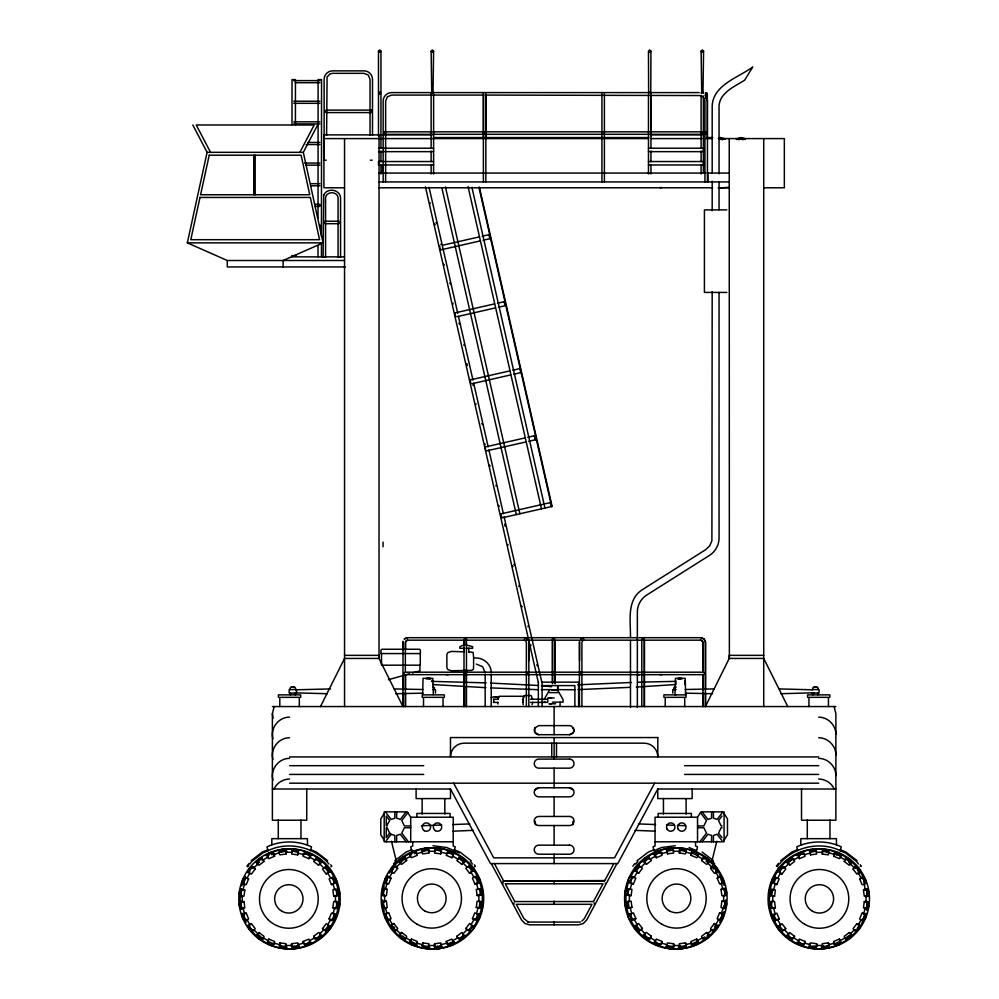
<?xml version="1.0" encoding="UTF-8"?>
<svg xmlns="http://www.w3.org/2000/svg" width="999" height="999" viewBox="0 0 999 999"><rect width="100%" height="100%" fill="white"/><g stroke="black" fill="none" stroke-linecap="round" stroke-linejoin="round"><path stroke-width="1.5" d="M291.983 124.688L292.008 79.595L295.454 79.595L295.417 124.688M318.007 256.855L318.019 245.966M318.032 217.982L318.119 79.595L321.553 79.595L321.453 236.638M321.441 256.855L321.453 242.857M700.886 637.699L704.033 639.048L705.381 642.195L705.381 706.555L729.233 658.441L729.233 655.356L763.723 655.356M383.029 546.815L383.067 542.107M722.265 882.991L721.303 883.203M722.464 882.404L720.204 876.623M572.839 824.65L572.976 821.353M678.471 947.227C679.707 949.937 689.697 948.351 685.476 942.931L679.345 943.743L680.044 948.313M821.378 947.164C822.264 949.762 832.891 948.363 828.308 942.906L822.239 943.705L822.926 948.226M430.02 678.696L427.809 678.046M557.679 686.675L557.517 690.184L551.61 689.922M673.413 851.185L673.176 850.124L667.145 850.698M679.595 945.616L679.832 946.677L684.402 945.941M822.477 945.554L822.714 946.615M241.171 894.392L241.184 895.878L242.158 895.828M337.874 902.209L337.113 908.041M480.032 901.722L479.108 907.866L476.298 907.379L477.11 901.235L481.593 901.647L481.418 904.907M523.014 699.65L523.014 702.01M626.66 893.581L626.685 895.079L631.156 895.541L631.967 889.41L627.534 888.648L626.86 891.832M626.91 895.054L627.847 888.91M724.7 902.996L724.687 901.498L721.84 901.248L721.041 907.392C727.247 912.399 729.145 898.076 721.84 901.248M725.087 902.047L724.312 907.941M547.789 699.512L547.789 702.147M678.496 848.626L686.263 849.425L685.489 853.87L679.357 853.059L679.607 850.211L681.106 850.199M671.69 948.238L666.745 947.364L667.507 942.931L673.651 943.743C676.723 950.024 665.908 949.325 665.734 946.428M679.357 853.059L680.107 848.488M816.608 943.705C819.492 950.786 805.768 949.15 810.539 942.906L816.608 943.705L816.358 946.515L813.149 946.34M821.403 849.662L829.07 850.461L828.321 854.844L822.252 854.045L822.989 849.537M724.512 904.719L721.228 913.561L719.555 912.886L717.195 918.605C721.89 925.049 727.434 911.712 719.555 912.886M770.341 892.382L770.167 895.591L774.6 896.053L775.386 889.984L771.003 889.235L770.604 890.658M673.651 943.743L673.426 945.516L679.582 945.516M822.252 854.045L822.464 852.284L816.383 852.284L816.146 851.148L810.177 851.71M242.245 895.841L242.245 901.922L244.006 901.697L244.805 907.766C238.661 912.724 236.788 898.563 244.006 901.697M243.044 889.759C238.087 887.012 237.75 899.5 244.006 896.066L244.805 889.997L243.044 889.759L244.618 883.878L243.594 883.64L243.956 882.204M306.743 789.01L306.743 820.229L272.39 820.229L272.39 713.723L274.101 706.555M279.595 944.742L279.47 945.691L280.894 946.09M280.694 946.34L280.819 947.514L283.716 948.014M332.867 907.754L333.666 901.685C340.884 898.488 339.036 912.661 332.867 907.754L334.628 908.004L333.054 913.873C335.352 914.023 332.53 920.691 330.744 919.679M387.225 889.422C380.994 884.465 379.121 898.788 386.413 895.554L387.225 889.422L385.452 889.172L387.038 883.228M422.415 944.792L422.29 945.741L423.726 946.153M476.298 907.379L478.146 907.741L476.486 913.561C478.796 913.71 475.949 920.466 474.15 919.43M722.065 139.623L721.665 138.411M722.739 139.623L721.89 138.362M629.382 895.329L629.382 901.473M742.756 139.623L742.769 138.586L741.633 138.724M671.99 947.252L671.578 948.351M673.526 945.628L673.114 946.665L667.082 946.19M723.626 901.473L723.626 895.329L724.687 895.366L724.712 893.868M773.638 889.759L775.212 883.878L776.847 884.552L779.195 878.895L775.149 877.022L773.701 879.894M822.364 852.184L822.489 851.235L823.975 851.21M814.972 947.177C815.047 949.35 807.804 948.376 808.778 946.365M864.26 901.697L863.461 907.766C869.692 912.537 871.328 898.813 864.26 901.697C868.793 899.674 867.532 908.528 865.309 908.016M865.221 908.004L863.648 913.873L862 913.211L859.664 918.855C863.361 924.962 869.305 913.973 863.648 913.873M866.021 901.922L866.021 895.841M285.339 948.226L286.026 943.705L279.957 942.906L279.72 944.667L273.838 943.093L273.601 944.13L272.165 943.755M296.578 849.824L292.058 849.612L291.646 854.045L297.714 854.844L298.414 850.449L296.99 850.049M428.221 948.313L428.921 943.743L422.777 942.931L422.54 944.704L416.595 943.118M439.585 848.788L435.015 848.576L434.602 853.059L440.734 853.858L441.446 849.412L440.01 849.013M497.514 699.263L499.263 696.291L523.314 696.291M532.704 702.247L532.117 704.707M705.756 94.306L705.494 92.957M705.581 92.695L706.93 92.957L706.93 94.705M279.957 942.906L279.258 947.302L285.452 948.213M297.714 854.844L298.202 852.06L293.319 851.21M422.777 942.931L422.077 947.377L428.334 948.288M440.734 853.858L441.233 851.061L439.797 850.649M241.558 889.597L240.871 895.703M241.621 890.933L242.02 889.51L244.805 889.997M383.941 889.01L383.166 894.904L384.303 895.154M480.581 907.666L481.268 901.485M481.143 906.642L480.744 908.091L478.071 907.629M771.166 889.747L770.479 895.853M866.695 908.316L867.457 902.484L866.37 902.072M303.871 854.582C304.071 852.472 310.664 855.181 309.64 856.967M416.358 944.155L416.558 943.206M446.965 853.596C447.639 851.385 456.019 854.757 451.96 857.704L446.241 855.331L447.802 851.111L450.924 852.135M344.543 260.502L227.273 260.502L187.337 242.857L207.105 152.335L192.807 124.987M249.076 872.452L249.8 871.153M328.596 925.336L327.734 924.862M391.558 870.716L394.43 866.608M859.14 925.386L858.391 924.774M711.563 862.674L716.795 841.245M378.496 136.014L378.484 51.186L379.72 49.95L380.956 51.186L380.956 147.914M380.956 51.186L380.344 52.26M379.096 94.181L379.096 92.033M380.344 92.033L380.344 94.181M431.768 93.107L431.131 51.186L432.367 49.95L433.603 51.186L433.004 93.107M433.603 51.186L432.992 52.26M431.131 93.107L432.367 91.871L433.603 93.107M485.976 133.067L484.727 134.303M648.626 93.344L648.463 51.186L649.7 49.95L650.936 51.186L650.761 93.344M650.936 51.186L649.7 52.423M648.463 93.107L649.7 91.871L650.936 93.107M701.735 93.107L701.111 51.186L702.347 49.95L703.583 51.186L702.971 93.107M703.583 51.186L702.959 52.26M701.111 93.107L701.723 92.033M534.84 727.896L534.84 732.429L538.773 734.69L569.492 734.69L573.414 732.429L574.025 730.157L571.753 726.236L569.492 725.624L538.773 725.624L534.84 727.896A4.533 4.533 0 0 0 538.773 734.69M240.884 902.209L241.571 908.316L242.707 908.266M481.268 895.341L480.569 889.16M628.296 901.473L629.295 901.485M770.466 901.922L771.153 908.041M429.857 203.958L430.207 202.809M440.996 244.767L441.358 243.619M452.747 304.458L453.096 303.309M463.898 345.267L464.248 344.118M466.833 363.599L467.307 365.634M473.051 385.464L473.414 384.315M475.636 404.945L475.999 403.796M484.802 445.142L485.152 443.993M495.954 485.964L496.303 484.815M505.107 526.161L504.645 524.125M507.692 545.641L508.054 544.492M518.843 586.45L519.193 585.302M527.996 626.648L528.359 625.499M530.594 646.141L530.944 644.992M685.739 851.997L685.789 850.911L682.829 850.386M667.27 944.804L667.22 945.891M478.858 914.147L476.361 919.854M478.683 915.883L479.045 914.435L474.825 912.874L472.452 918.593L476.56 920.429L478.022 917.557M629.607 880.843L629.245 882.304L633.441 883.903L635.814 878.183L631.73 876.298L630.956 877.584M629.432 882.679L631.93 876.985M721.877 915.321L722.24 913.86L721.353 913.498M773.064 881.518L772.689 882.954L776.847 884.552M864.859 915.134L862.612 920.566M655.694 943.943L654.407 943.181L656.293 939.085L662.012 941.458L660.401 945.666L657.305 944.654M690.996 855.344C689.809 847.464 703.159 853.009 696.715 857.704L690.996 855.344L691.67 853.683L685.726 852.085M662.012 941.458C662.799 946.415 654.482 942.869 655.569 940.833L650.274 937.674L651.36 936.238L646.453 932.467C639.01 935.339 650.461 944.155 651.36 936.238M798.85 943.905L797.577 943.156L799.437 939.11L805.094 941.445L803.508 945.603L800.449 944.604M833.753 856.305C832.592 848.513 845.778 853.995 839.41 858.641L833.753 856.305L834.427 854.657L825.711 851.41M805.094 941.445C805.881 946.353 797.652 942.844 798.725 940.833L793.493 937.711L794.567 936.288L789.709 932.567L786.862 935.988L787.899 937.05M387.025 879.869L385.989 882.691L386.963 883.203M721.241 916.932L719.967 919.654L718.93 919.33M773.263 882.192L775.137 877.909M274.101 789.01C276.623 782.954 283.092 779.133 289.56 779.008M246.965 878.208C242.882 874.287 239.323 886.25 246.254 884.565L248.601 878.908L246.965 878.208L250.012 872.951M311.538 855.556L311.725 854.407L306.006 852.172M329.071 918.843L331.418 913.198C339.21 911.975 333.753 925.174 329.071 918.843L330.706 919.542L327.66 924.812M389.41 877.497C385.289 873.526 381.693 885.638 388.698 883.915L391.071 878.196L389.41 877.497L392.495 872.177M410.726 940.783L410.564 941.895L413.224 943.131M411.438 942.294L411.251 943.468L417.045 945.728M631.78 883.228L630.194 889.172C627.809 888.473 626.573 897.614 631.156 895.541M634.153 877.497L637.237 872.177L638.661 873.251L642.432 868.343L638.973 865.459L636.8 867.881M696.253 850.661L696.628 849.749M718.843 919.292L715.771 924.624L714.347 923.538L710.576 928.458C712.599 935.376 721.278 926.21 715.771 924.624M834.352 854.532L835.014 853.646M268.169 940.746L268.868 939.11L274.513 941.458C276.211 948.388 264.236 944.829 268.169 940.746L262.912 937.711M308.803 858.641C315.135 853.958 301.935 848.501 303.159 856.293L308.803 858.641L309.503 857.005L314.76 860.052M411.563 939.097C405.157 943.83 418.519 949.337 417.282 941.458L411.563 939.097L410.864 940.746L405.532 937.674M451.96 857.704L453.796 853.596L452.51 852.834M244.593 880.581L246.041 877.709L248.601 878.908M720.729 919.255L722.452 914.847L721.49 914.147M268.868 939.11L267.67 941.67L268.943 942.432M320.492 706.555L344.543 658.441L379.033 658.441L402.947 706.555L403.022 641.271M245.629 877.334L243.381 882.766L244.393 883.291M333.154 919.879L335.389 914.16M388.062 876.623L385.789 882.404M387.712 878.283L388.486 876.997L391.071 878.196M262.849 937.774L262.412 938.635L261.114 937.924M314.822 859.977C315.572 857.991 321.228 862.312 319.767 863.773M405.482 937.736L404.745 938.548M458.042 859.053L458.516 858.191M299.875 152.335L314.161 124.987L196.241 124.987L210.539 152.335M283.129 266.958L283.129 260.502L323.077 242.857L303.309 152.335L317.607 124.987M317.083 858.778C317.819 856.667 323.626 861.101 322.04 862.574M460.327 857.841C461.076 855.706 466.945 860.189 465.334 861.687M523.488 697.614L523.876 696.89M654.607 783.179L614.535 857.854L493.731 857.854L453.658 783.179M593.468 901.56L603.009 883.79L505.257 883.79L514.797 901.56M613.848 863.586L604.482 881.043L503.671 881.043L494.418 863.586M616.97 863.586L586.7 919.979L583.316 923.513L578.621 924.824L529.645 924.824L524.937 923.513L521.553 919.979L491.296 863.586M835.876 789.01L657.792 789.01L617.782 863.586L490.484 863.586L450.474 789.01L272.39 789.01M785.614 861.775L790.409 857.929L791.183 858.778M544.005 699.612L549.35 690.396M772.627 889.447L771.703 895.529L772.726 895.928M696.715 854.545L697.077 853.446L691.583 851.173M653.646 942.344L653.284 943.443L659.078 945.703M839.422 855.519L839.759 854.432L834.34 852.184M796.827 942.332L796.478 943.418L802.197 945.653M384.19 813.511L380.781 818.868L380.781 834.789L384.19 840.147M697.539 841.795L697.539 817.219L700.948 811.862L724.075 811.862L724.075 841.795L655.044 841.795M724.075 840.147L727.472 834.789L727.472 818.868L724.075 813.511M249.151 871.215L252.735 866.558M328.534 925.586L324.687 930.394L322.54 928.583L326.261 923.725L329.895 926.298L328.134 928.995M329.845 925.636L326.261 930.294M472.552 927.434L473.289 926.123L469.605 923.526L465.846 928.446C467.632 933.128 473.064 925.898 471.103 924.674L474.1 919.292L472.452 918.593M635.751 869.305L635.014 870.616L638.661 873.251M635.077 871.378L638.923 866.533M714.622 926.535L715.284 925.511M859.078 925.648L857.417 928.021M859.065 926.685L856.293 930.456M701.648 860.564C702.697 852.909 713.885 861.275 706.555 864.322L701.648 860.564L703.284 858.228L704.595 858.953M793.493 937.711L791.957 939.897L790.659 939.172M844.292 861.463C845.179 853.646 856.493 862.349 849.138 865.184L844.292 861.463L845.354 860.052L840.084 857.005L840.646 856.106L839.372 855.356M794.567 936.288C794.055 941.22 787.025 935.713 788.573 934.04M393.344 868.918L391.608 871.378L392.42 872.115M472.564 926.473L469.605 930.181M714.897 927.909L716.683 925.174L714.347 923.538M779.12 871.153L782.042 867.494M720.891 139.336L720.591 138.599L720.279 139.336M743.106 139.423L744.417 139.423M249.051 863.411L246.94 866.17L247.715 866.77L248.776 865.384M249.825 864.01L251.86 861.35L262.899 852.896L268.281 850.661L267.907 849.749L262.4 852.035L251.161 860.651M255.145 869.167L251.411 874.025C243.569 873.188 252.26 861.85 255.145 869.167L253.746 868.081L258.042 863.785M322.54 928.583L323.926 929.669L319.63 933.978M393.556 864.01L395.592 861.35M397.677 868.356L393.918 873.263C385.989 872.414 394.767 860.951 397.677 868.356L396.266 867.257L400.611 862.899M460.801 857.604L459.49 856.867L456.893 860.551L461.8 864.322L463.636 862.137L458.778 858.253M465.846 928.446L467.257 929.545L462.912 933.89C464.71 935.613 457.405 941.245 456.905 936.238L461.813 932.467L464.697 935.926L463.648 937M632.854 866.22L634.964 863.461M635.739 864.06L637.774 861.4M641.008 867.257L645.354 862.899L646.465 864.322L651.373 860.551L648.776 856.867L646.041 858.653M650.312 937.811C649.263 939.609 643.568 935.214 645.304 933.965L641.008 929.545L642.419 928.446L638.648 923.526L634.977 926.123L636.775 928.883M712 929.545L707.642 933.89L706.543 932.479L701.635 936.25C702.484 944.18 713.96 935.389 706.543 932.479M778.546 863.411L776.423 866.17L777.21 866.77L778.258 865.384M779.32 864.01C793.656 846.902 820.054 840.833 840.246 850.661L841.27 846.84C827.472 840.359 810.551 840.359 796.752 846.84L797.776 850.661L797.402 849.749L791.895 852.035L780.656 860.651M780.594 872.951C775.149 871.378 783.74 862.312 785.738 869.155L782.017 874.013L780.594 872.951L777.559 878.208C775.823 876.697 773.101 883.403 775.087 883.953M784.327 868.081L788.636 863.785L789.722 865.184L794.58 861.45C794.417 854.32 783.778 860.863 788.636 863.785M845.329 859.914L846.19 859.227L848.576 860.888M856.842 923.738L853.121 928.595C855.956 935.951 864.659 924.624 856.842 923.738L858.253 924.812L861.3 919.542C863.398 920.816 866.907 912.399 862 913.211M854.52 929.669L850.224 933.978L849.138 932.579L844.28 936.3C845.117 944.142 856.455 935.451 849.138 932.579M406.168 811.862L400.324 819.417L396.653 818.206L396.653 811.862M407.829 812.674L401.773 820.529L404.37 825.923L410.714 825.923M699.799 841.795L706.493 833.141L703.895 827.734L697.539 827.734M702.097 841.795L707.929 834.24L711.6 835.451L711.6 841.795M722.002 816.021L718.531 820.529L721.128 825.923L722.002 825.923M258.042 933.978L259.128 932.579L263.986 936.3C263.836 943.431 253.184 936.9 258.042 933.978L253.746 929.669M318.981 859.59L316.258 857.816L313.686 861.45L318.544 865.184L319.63 863.785L323.926 868.081M400.611 933.89L401.723 932.479L406.63 936.25C406.468 943.456 395.704 936.85 400.611 933.89L396.266 929.545M713.786 930.331L716.595 926.523L715.846 925.598M259.128 932.579L257.317 934.739L258.354 935.801M318.544 865.184L321.353 861.725L320.317 860.663M401.723 932.479L399.887 934.664L400.936 935.738M461.8 864.322L464.635 860.826L463.598 859.752M251.923 868.393L252.984 867.357M327.048 930.356L325.986 931.393L323.926 929.669M394.418 867.569L395.492 866.52L396.266 867.107M470.404 930.231L469.33 931.28L467.257 929.545M713.798 929.282L712.724 930.331L712.075 929.594M855.506 930.306L856.305 929.42M253.671 929.732C251.998 931.28 246.491 924.25 251.423 923.738L255.145 928.595C252.135 935.838 243.856 924.774 251.423 923.738M324.001 868.031L324.912 867.444L328.559 872.402M395.542 930.331L396.191 929.594M467.332 867.194C469.018 865.621 474.587 872.739 469.605 873.251L465.834 868.343L469.293 865.459L471.491 867.919M469.905 866.283C471.178 864.41 475.699 870.254 473.751 871.29M268.294 854.644L272.789 852.559M410.989 853.67L415.534 851.548M706.68 134.141L706.68 132.005M534.84 790.047L538.773 787.774L569.492 787.774L573.414 790.047M334.44 920.716L336.913 915.072L335.889 914.56M643.019 935.276L642.394 936.238L647.402 939.934M786.313 935.339L785.701 936.3L790.646 939.947M707.704 862.836L708.428 862.174L707.392 861.101M850.274 863.71L850.998 863.061L849.962 862M257.717 861.55L262.387 857.979M258.304 862L257.267 863.061L257.992 863.71M258.716 862.849L259.603 862.05M400.874 861.101L399.837 862.174L400.562 862.836M401.298 861.962L402.197 861.15M644.667 859.752L643.618 860.826L646.465 864.322M643.443 861.912L648.164 858.303M786.737 862.811L791.408 859.227M707.329 935.738L708.378 934.664L707.791 933.903M850.486 936.338L845.541 939.984M710.589 868.356C713.586 861.238 722.227 872.214 714.347 873.263L710.589 868.356L712.762 866.52L714.947 868.943M642.419 928.446L638.923 931.28L637.849 930.231M779.095 927.584L778.371 926.298L782.005 923.725L785.726 928.583L782.279 931.393L780.119 928.995M853.121 869.167C856.006 861.85 864.684 873.188 856.855 874.025L853.121 869.167L854.52 868.081L850.224 863.785M785.726 928.583C783.953 933.216 778.596 926.073 780.531 924.862M426.148 678.833L430.931 678.821M320.679 935.801L316.908 938.573M463.961 935.738L460.152 938.548M581.893 921.128L584.378 918.518L591.995 904.307L516.271 904.307L523.888 918.518L527.984 921.827M704.632 936.887L703.209 937.936M848.601 935.838L845.841 937.961M848.551 936.887L850.798 934.989L850.361 933.978M491.171 697.801L493.369 696.865L499.213 696.865M723.001 139.286L724.075 139.286M737.299 139.373L738.361 139.373M741.033 139.385L740.808 138.574L740.596 139.385M262.912 860.052C261.338 854.607 252.272 863.186 259.116 865.184L263.973 861.463L262.912 860.052L268.169 857.005L267.607 856.106L268.881 855.356M331.056 866.77L331.843 866.17L330.781 864.784M330.357 872.065L331.094 871.165L327.26 866.358M394.892 860.651L406.118 852.035L411.638 849.749L412.013 850.661M406.618 860.564L401.71 864.322C394.268 861.45 405.719 852.646 406.618 860.564L405.532 859.128L410.864 856.056L410.289 855.144L411.576 854.382M313.698 936.288L318.556 932.567C325.911 935.401 314.585 944.117 313.698 936.288L314.76 937.711L309.503 940.746C310.776 942.844 302.36 946.353 303.172 941.445L308.816 939.11L310.689 943.156L309.415 943.905M392.345 924.587L391.658 925.474L395.279 930.181M474.637 866.807L475.412 866.22L474.363 864.834M456.905 936.238L457.979 937.674L452.659 940.746L453.022 941.87L447.227 944.13M637.075 860.701L648.314 852.085L653.821 849.799L654.195 850.711M650.274 859.128L655.606 856.056L656.306 857.704L662.025 855.331C663.249 847.452 649.899 852.971 656.306 857.704M638.423 930.706C636.925 932.304 632.442 926.435 634.577 925.686M641.008 929.682L640.209 930.256M793.493 860.052L798.763 857.005L799.45 858.641L805.107 856.293L803.571 852.122L802.135 852.484M702.722 937.674L697.402 940.746L696.703 939.097L690.983 941.458C689.273 948.476 701.373 944.867 697.402 940.746M854.532 867.944L855.281 867.357L856.343 868.393M781.767 930.818C780.294 932.404 775.861 926.597 777.971 925.861M845.354 937.711L840.084 940.746L839.397 939.11L833.74 941.458C832.042 948.388 844.018 944.829 840.084 940.746M328.122 868.73L325.949 866.308L322.527 869.155L326.248 874.013L327.66 872.951L330.706 878.208C332.804 876.935 336.313 885.351 331.406 884.552L329.071 878.895L333.117 877.022L333.866 878.296M393.918 923.538C386.014 924.437 394.817 935.888 397.689 928.458L393.918 923.538L392.495 924.624L389.41 919.292M469.605 873.251L473.239 870.616L472.515 869.305M403.996 857.691L400.287 860.651L400.911 861.625M402.26 860.002L404.695 858.291L405.569 858.99M403.571 860.052L404.995 859.003M462.25 938.123L459.54 939.884L457.979 937.674M704.22 939.235L707.916 936.288L707.429 935.201M404.233 639.048L407.567 637.699M404.433 639.048L405.981 638.011M406.943 640.334L405.544 642.432L405.544 649.874M580.781 639.048L583.928 637.699M326.248 874.013L329.857 871.403L329.133 870.117M261.064 859.877L262.362 859.152L263.973 861.463M792.719 859.177L787.911 863.024L789.722 865.184M389.335 919.33C387.287 920.416 383.753 912.099 388.698 912.886L391.071 918.605C386.226 924.899 381.031 911.925 388.698 912.886M474.188 877.472C475.849 876.111 478.621 882.754 476.61 883.303M333.541 877.621C335.239 876.16 338.049 882.904 335.939 883.391M476.985 876.91C478.696 875.424 481.543 882.242 479.395 882.741M280.494 850.499L286.863 849.662M423.326 849.475L429.77 848.626M665.496 849.462L673.251 848.576L673.663 853.059L667.519 853.858L666.82 849.412L671.753 848.551M808.541 850.499L816.208 849.612L816.62 854.045L810.551 854.844L810.064 852.06L814.947 851.21M855.244 930.444L854.595 929.732M858.266 871.99L859.115 871.215L855.531 866.558M715.846 872.115L716.72 871.677L715.983 870.366M636.301 925.161L637.162 924.674L634.153 919.292L635.814 918.593L633.441 912.874L629.22 914.435L629.582 915.883M858.328 872.889L859.128 872.164L857.429 869.754M454.345 941.92L448.551 944.18M452.572 943.943L453.858 943.181L451.973 939.085L446.253 941.458L447.864 945.666L450.961 944.654M798.913 853.82L797.639 854.582L799.45 858.641M696.378 941.945L692.032 943.843M697.015 943.468L691.221 945.728M839.073 941.932L834.789 943.805M634.153 919.292L631.705 920.429L630.931 919.142M717.195 878.196C721.927 871.802 727.447 885.151 719.567 883.915L717.195 878.196L718.843 877.497L715.771 872.177M635.814 918.593C632.866 922.651 629.495 914.272 631.693 913.598L630.194 907.629L631.967 907.379L631.156 901.235L626.673 901.647L626.66 903.146M773.663 917.794L772.664 914.734L776.847 913.198L779.183 918.843L775.124 920.666L773.688 917.819M859.664 878.908C864.347 872.577 869.792 885.776 862.012 884.565L859.664 878.908L861.3 878.208L858.253 872.951M779.183 918.843C776.273 922.864 772.939 914.572 775.124 913.91L773.638 908.004L775.386 907.754L774.587 901.685C768.331 898.251 768.681 910.738 773.638 908.004M310.09 942.444L305.731 944.155M655.069 854.395L659.477 852.671M798.226 855.369L802.584 853.67M695.004 943.156L697.901 941.682L696.703 939.097M837.724 943.131L840.584 941.67L839.397 939.11M274.513 856.305L268.856 858.641C262.487 853.995 275.674 848.513 274.513 856.305L273.838 854.657L282.592 851.41M244.493 913.81C242.507 914.347 245.242 920.916 246.878 919.579L250.012 924.812M416.595 853.683C416.483 847.951 405.382 853.97 411.551 857.704L417.27 855.344L416.595 853.683L422.54 852.085M303.172 941.445L303.833 943.093L297.964 944.667L298.264 945.678L296.84 946.078M661.338 853.683L667.282 852.085L667.519 853.858M718.893 877.359L719.779 876.997L720.554 878.283M631.331 920.091C629.457 921.253 626.648 914.422 628.908 914.26M804.432 854.657L810.301 853.084L810.551 854.844M691.67 943.118L685.726 944.704M861.338 878.084L862.224 877.709L862.974 878.983M774.762 920.316C772.914 921.478 770.142 914.722 772.364 914.56M246.266 913.211C238.474 912.037 243.956 925.236 248.601 918.855L246.266 913.211L244.618 913.873L243.044 908.004M331.406 884.552L335.564 882.954L334.565 879.894M474.825 883.903C482.692 885.089 477.147 871.74 472.452 878.183L474.825 883.903L476.486 883.228L478.071 889.172C480.157 888.148 481.068 895.416 478.983 895.416M271.815 854.682L273.414 854.07M414.548 853.708L416.158 853.071M307.817 944.604L304.757 945.603L303.833 943.093M835.414 945.316L839.697 943.443L839.522 942.282M462.912 645.304L459.877 646.69L459.877 648.289L464.597 648.289M272.103 854.02L273.539 853.658L273.901 854.532M414.835 853.034L416.296 852.659L416.658 853.558M242.957 908.016L242.033 908.303L241.633 906.88M337.575 889.585C339.598 888.611 340.572 895.853 338.399 895.778M481.056 888.998C483.091 888.011 484.078 895.341 481.88 895.266M379.096 92.832L379.096 93.481M380.344 93.481L380.344 92.832M427.222 946.615L428.721 946.59L428.671 945.616M815.047 946.565L810.114 946.128M388.474 679.682L409.503 673.801M412.487 672.964L419.917 670.891L419.917 665.184M317.62 939.947L322.565 936.3L321.953 935.339M792.969 859.115L793.443 859.977M460.864 939.934L465.871 936.238L465.247 935.276M703.521 938.548L702.784 937.736M443.094 245.13L479.17 236.913M482.092 236.251L489.348 234.59L490.272 238.611L483.004 240.272M480.082 240.934L440.447 249.962L439.535 245.941M494.43 303.921L454.807 312.949L455.719 316.958M497.527 303.209L504.62 301.598L505.531 305.619L498.439 307.23M457.092 316.646L495.342 307.929M509.69 370.916L470.067 379.945L470.979 383.966M512.799 370.217L519.88 368.594L520.791 372.615L513.711 374.225M472.352 383.653L510.614 374.937M486.363 446.715L524.625 437.999M527.722 437.287L534.802 435.676L535.726 439.697L528.633 441.308M487.287 450.736L525.536 442.02M550.736 502.522L500.924 513.873L501.848 517.894L552.122 506.418L479.383 187.175M280.969 851.96L286.788 851.198M423.801 850.948L428.484 850.249M439.86 946.14L441.296 945.728L440.996 944.804M684.527 946.153L685.976 945.741L685.476 942.931M684.615 947.589L679.932 948.288M827.234 945.891L822.602 946.59M827.372 946.09L828.795 945.691L828.671 944.742M407.817 640.172L406.019 640.834L405.357 642.432L405.357 672.19L703.109 672.19L703.109 642.432L701.51 640.334M584.178 640.172L582.567 640.834L581.905 642.432L581.905 706.555M721.041 889.422C727.185 884.702 729.195 898.613 721.852 895.554L721.041 889.422L723.85 888.923L724.25 890.371M631.967 907.379L627.522 908.091L626.86 904.932M863.461 889.997C869.617 885.102 871.465 899.262 864.26 896.066L863.461 889.997L865.221 889.759L863.673 880.581M775.386 907.754C771.54 910.876 770.466 902.01 772.739 901.935L772.839 895.841L774.6 896.053M298.152 946.128L291.908 946.515L291.658 943.705L297.727 942.906C302.497 949.15 288.773 950.786 291.658 943.705M441.183 946.19L435.152 946.665L434.74 945.628M289.56 717.157C278.684 716.957 269.955 728.321 272.977 738.785M289.56 737.774C278.684 737.574 269.955 748.938 272.977 759.402M289.56 758.391C278.684 758.191 269.955 769.555 272.977 780.019M286.014 854.045L279.945 854.844C275 848.7 289.161 846.827 286.014 854.045L285.801 852.284L291.883 852.284L292.12 851.148L298.089 851.71M428.683 851.273C430.07 845.716 417.782 848.651 422.764 853.87L428.908 853.059L428.683 851.273L434.84 851.273M242.145 901.822L241.196 901.947L241.171 903.421M675.287 845.741L661.5 847.552L654.045 850.661L653.021 846.84L655.044 846.003L655.044 817.219L697.539 817.219M673.426 851.273L679.582 851.273M384.278 901.635L383.179 902.047L383.953 907.941M291.883 945.466L285.801 945.466M627.222 908.004C625.112 908.64 624.175 901.31 626.398 901.735M630.119 907.741L629.008 907.616L628.221 901.722M442.532 946.428C442.357 949.325 431.543 950.024 434.615 943.743L440.746 942.931L441.521 947.364L436.575 948.238M440.984 944.704L446.928 943.118L446.253 941.458M865.296 889.634C867.282 889.098 868.193 896.165 866.108 895.828M770.691 908.366C768.618 909.003 767.682 901.76 769.879 902.184M822.464 945.466L816.383 945.466M333.666 896.053C340.746 898.938 339.111 885.214 332.867 889.984L333.666 896.053C338.199 898.076 336.938 889.235 334.715 889.747L333.054 883.878M384.64 901.473L386.413 901.248L387.225 907.392C382.018 912.374 379.083 900.087 384.64 901.473L384.64 895.329C382.355 895.778 383.366 888.523 385.377 889.048M481.143 890.084L480.731 888.648L476.298 889.41L477.097 895.541L478.883 895.329L478.883 901.473L479.957 901.473M425.437 850.386L422.477 850.911L422.527 851.997M671.965 850.186L667.282 850.898L667.157 852.01M293.381 946.54L295.117 946.34M436.363 946.602L438.111 946.403M822.814 948.213L827.447 947.514L827.572 946.34M675.436 684.552L636.301 687.075M432.367 92.782L431.306 93.344M386.413 901.248C381.843 899.212 383.104 908.153 385.364 907.641L387.038 913.561M477.097 895.541L481.58 895.079L481.406 891.832M678.508 946.727L681.031 946.615M821.403 946.652L823.913 946.54M295.779 689.809L330.507 688.923M423.014 693.144L395.716 693.731M685.239 689.51L714.098 688.923M813.96 692.782L780.856 693.731M677.434 678.746L682.142 678.845M577.797 684.814L631.493 682.467M637.624 682.205L675.299 681.368M557.355 689.859L557.979 689.834M578.009 689.622L630.169 687.337M338.386 902.184C340.584 901.76 339.648 909.003 337.562 908.366M481.868 901.735C484.09 901.31 483.141 908.64 481.043 908.004M421.503 825.786L441.77 824.999M452.672 824.575L469.817 823.9M452.934 831.168L473.201 830.369M449.125 851.16L455.119 853.646M802.821 944.142L798.164 942.444M431.468 681.355L486.188 682.879M538.324 689.697L490.634 687.899M541.246 689.672L551.473 689.61M293.793 80.619L319.905 80.619M295.329 82.705L319.905 82.705M699.238 92.595L391.396 92.595C386.963 92.682 383.241 96.416 383.154 100.849L383.154 181.93M483.379 95.067L391.645 95.067L387.35 96.803L385.626 101.086L385.626 181.93M484.927 95.067L701.435 95.554M293.793 101.224L319.905 101.224M293.793 103.309L319.905 103.309M326.898 110.102L371.266 110.102M326.898 112.575L371.266 112.575M293.793 121.841L319.905 121.841M293.793 123.926L319.905 123.926M706.256 131.831L384.39 131.831L384.39 133.691M384.39 134.303L706.256 134.303M380.02 134.877L432.092 134.877M651.523 134.877L702.06 134.877M433.753 137.575L648.875 137.575M706.555 137.575L712.799 137.575M323.926 138.586L379.058 138.586M380.02 138.586L648.413 138.586M651.41 138.586L702.06 138.586M706.068 138.586L712.299 138.586M718.331 138.586L784.34 138.586L784.34 187.787L763.723 187.787M307.617 142.457L319.905 142.457M306.081 144.543L319.905 144.543M378.484 148.214L433.616 148.214M648.463 148.214L703.596 148.214L703.596 151.648L648.463 151.648M378.484 151.648L433.616 151.648M207.105 152.335L303.309 152.335M324.488 160.19L326.236 160.19M370.392 160.19L372.14 160.19M433.616 161.538L378.484 161.538L378.484 164.972L433.616 164.972M648.463 161.538L703.596 161.538L703.596 164.972L648.463 164.972M304.545 163.074L319.905 163.074M306.081 165.16L319.905 165.16M379.033 173.064L705.481 173.064M707.03 173.064L729.233 173.064M379.033 181.93L729.233 181.93M310.689 183.691L319.905 183.691M310.689 185.764L319.905 185.764M344.543 187.787L323.926 187.787L323.926 134.877L379.058 134.877L379.033 658.441M378.821 187.787L712.699 187.787M718.331 187.787L729.445 187.787M718.406 187.949L728.696 187.375M315.297 204.296L319.905 204.296L319.905 206.381L315.297 206.381M726.822 209.89L704.42 209.89L704.42 292.42L726.822 292.42M325.786 221.216L338.961 221.216L338.961 223.689L325.786 223.689M187.337 242.857L323.077 242.857M291.795 255.632L296.403 255.632M291.845 256.855L344.543 256.855M345.292 266.958L227.273 266.958L227.273 260.502M407.38 637.699L701.086 637.699L704.233 639.048L705.581 642.195L705.581 689.697M464.16 639.01L466.471 639.01L466.471 706.555M554.707 639.01L552.397 639.01L552.397 683.528M641.957 639.01L644.268 639.01L644.268 706.555M407.617 640.172L700.836 640.172M466.246 645.017L472.627 646.69L472.627 648.289L466.246 648.289M464.523 651.847L451.298 651.423L447.702 652.684L446.865 654.707L446.865 667.494L447.702 669.517L451.298 670.766L471.878 670.354L473.476 669.23L473.601 664.834M468.781 651.847L473.101 652.397L473.601 657.367M381.156 653.571L419.917 653.571M344.543 655.356L379.033 655.356M729.233 658.441L763.723 658.441L787.774 706.555M431.88 681.006L432.817 681.006M675.948 681.006L675.948 684.502M542.107 685.589L574.862 685.589L574.862 706.555M675.049 686.663L675.811 686.663M432.942 687.212L434.39 687.512L434.39 689.572M676.011 687.212L673.875 687.512L673.875 689.572M394.168 688.923L423.014 689.51M779.307 688.923L812.487 689.809M433.116 689.572L435.489 689.572L435.489 693.081M676.148 689.572L672.777 689.572L672.777 693.081M811.8 689.572L819.068 689.572L819.068 693.081L811.8 693.081M551.81 689.997L557.717 689.997M549.7 692.619L557.767 692.619M327.41 693.731L295.779 692.856M712.537 693.731L685.239 693.144M432.754 694.867L422.227 694.867L422.227 697.339M676.136 694.867L663.91 694.867L663.91 697.339M676.635 694.867L686.038 694.867L686.038 697.339M548.938 697.714L551.398 697.714M547.764 697.989L554.208 697.989M493.406 699.263L498.226 699.263M530.556 699.263L547.352 699.263M544.005 702.147L545.504 702.147M552.472 702.147L563.086 702.147L563.086 699.612L557.779 690.484L557.779 685.826M493.406 702.397L498.189 702.397M530.556 702.397L547.352 702.397M549.2 703.771L555.544 703.771M549.338 703.97L551.398 703.97M272.39 706.555L835.876 706.555M289.56 756.93L818.693 756.93M289.56 765.684L423.726 765.684M684.527 765.684L818.693 765.684M289.56 774.425L423.726 774.425M684.527 774.425L818.693 774.425M289.56 783.179L818.693 783.179M453.221 841.795L384.19 841.795L384.19 811.862L407.317 811.862L410.714 817.219L453.221 817.219L453.221 846.003L455.232 846.84L454.208 850.661L446.765 847.552L432.979 845.741M697.539 825.923L703.895 825.923L706.493 820.529L700.436 812.674M410.714 827.734L404.37 827.734L401.773 833.141L408.454 841.795M722.002 827.734L721.128 827.734L718.531 833.141L722.002 837.637M604.582 880.569L503.671 881.043M514.897 901.56L593.369 901.56M527.884 922.077L580.382 922.077M557.255 689.635L574.937 689.747M802.259 852.172L796.54 854.407L796.715 855.556M659.14 851.16L653.346 853.421L653.533 854.595M834.952 944.13L834.452 943.181L828.546 944.667L828.308 942.906M306.069 945.653L311.788 943.418L311.438 942.332M638.436 823.9L655.581 824.575M666.495 824.999L674.288 825.299M677.409 825.424L685.202 825.723M635.064 830.369L655.332 831.168M490.846 683.091L538.511 685.476M485.976 687.687L432.779 684.54M284.353 946.54L285.839 946.528L285.789 945.554M284.141 948.163L286.925 948.188L286.888 947.164M541.421 685.751L551.598 686.713M822.876 849.649L827.759 850.499M822.664 851.26L827.297 851.96M679.994 848.613L684.939 849.475M679.782 850.249L684.465 850.948M439.373 850.436L435.089 850.124L434.852 851.185M293.531 849.587L299.725 850.499M671.902 946.602L668.406 946.14M428.546 946.652L423.863 945.941M425.262 948.051L429.545 948.363L429.782 947.227M285.664 946.59L281.031 945.891M476.311 664.11L482.629 666.683L485.189 673.001M818.693 717.157C827.896 717.107 835.938 725.149 835.876 734.34M818.693 737.774C827.896 737.712 835.938 745.754 835.876 754.957M818.693 758.391C827.896 758.328 835.938 766.37 835.876 775.574M818.693 779.008C825.174 779.133 831.63 782.954 834.165 789.01M440.984 852.085L446.928 853.683M769.867 895.778C767.694 895.853 768.668 888.611 770.679 889.585M626.385 895.266C624.188 895.341 625.162 888.011 627.21 888.998M297.964 853.084L303.833 854.657M667.282 944.704L661.338 943.118M334.702 908.116C336.7 908.653 337.612 901.585 335.514 901.935L335.427 895.841M428.683 945.516L434.84 945.516L434.615 943.743M438.261 848.75L442.769 849.462M438.049 850.386L441.108 850.698M700.649 640.172L702.447 640.834M524.338 637.699L527.472 639.048M524.088 640.172L525.686 640.834L526.361 642.432L526.361 706.555M423.651 947.589L424.837 947.839M479.358 914.26C481.605 914.422 478.796 921.253 476.935 920.091M791.645 938.648L787.587 935.801M316.571 859.165L321.516 862.811M432.367 52.423L431.131 51.186M719.917 138.586L723.101 139.448M484.727 131.831L485.801 132.455M814.909 849.662L809.852 850.449L810.301 853.084M428.371 850.137L428.908 853.059M285.489 851.148L285.889 852.184M436.688 948.351L436.263 947.252M448.788 852.671L453.196 854.395M659.415 944.192L655.007 942.469M305.669 853.67L310.04 855.369M633.441 883.903C628.496 884.689 632.03 876.385 634.078 877.472M834.852 854.07L836.438 854.682M692.095 853.071L696.44 854.969M416.221 943.843L411.888 941.945M273.476 943.805L269.181 941.932M272.852 945.316L268.556 943.443M689.073 847.552L696.515 850.661L697.539 846.84L695.529 846.003L695.529 841.795M772.327 883.391C770.204 882.904 773.026 876.16 774.712 877.621M804.432 943.093L810.301 944.667L810.251 945.841M628.87 882.741C626.723 882.242 629.57 875.424 631.281 876.91M459.453 852.934L454.07 850.711L454.445 849.799L459.952 852.085L471.178 860.701M452.659 856.056L457.979 859.128M391.383 834.402L394.842 835.451L394.842 841.795M836.475 854.694L838.074 855.394M696.678 854.382L697.964 855.144L697.439 855.968L702.722 859.128M473.688 925.686C475.824 926.435 471.341 932.304 469.842 930.706M330.294 925.861C332.405 926.597 327.972 932.404 326.486 930.818M782.267 930.444L779.083 926.635M469.305 866.52L472.527 870.354M648.114 938.548L643.393 934.927M460.102 858.303L464.81 861.912M405.057 939.897L400.349 936.288M262.425 937.961L263.436 938.623M262.437 939.909L257.63 936.075M782.017 874.013C777.085 873.501 782.592 866.47 784.265 868.031M701.36 95.554L704.457 98.651L704.944 101.086L704.944 181.93M846.877 858.628L850.686 861.812M704.27 857.691L708.116 860.913M405.045 937.936L402.247 935.788M857.092 860.651L845.866 852.035L840.359 849.749L839.984 850.661L845.366 852.896L856.393 861.35L858.428 864.01M777.909 872.065C775.986 871.053 780.444 865.271 781.705 867.12M702.135 852.035L713.373 860.651M707.642 862.899L712 867.257M788.636 933.978L784.327 929.669M637.087 872.202C635.289 871.165 639.685 865.459 640.933 867.194M634.515 871.29C632.567 870.254 637.087 864.41 638.349 866.283M462.912 862.899L467.257 867.257M327.61 860.651L316.371 852.035L310.864 849.749L310.489 850.661L311.513 846.84C297.714 840.359 280.794 840.359 266.995 846.84L268.019 850.661C288.212 840.833 314.61 846.902 328.946 864.01M744.492 138.549L745.167 139.423A1.449 1.449 0 0 0 742.369 139.423M261.026 936.925L258.766 935.039M848.651 862.05L849.55 862.849M706.068 861.15L706.967 861.962M319.692 934.04C321.403 935.276 315.771 939.634 314.735 937.849M631.88 919.829L629.407 914.147M332.904 877.696L335.377 883.328M701.723 52.26L701.111 51.186M702.959 92.033L703.583 93.107M703.995 134.141L703.383 133.067M484.115 134.141L483.491 133.067M379.096 52.26L378.484 51.186M435.964 222.64L436.775 223.526M434.428 224.063L435.252 224.937M443.593 264.26L444.405 265.135M449.7 282.942L450.512 283.816M458.853 323.139L459.665 324.013M481.743 423.626L482.567 424.513M489.373 465.247L490.197 466.133M498.538 505.444L499.35 506.331M513.798 564.323L514.622 565.209M512.275 565.746L513.086 566.62M521.428 605.943L522.252 606.818M536.7 664.822L537.512 665.709M713.024 865.708L716.633 870.429M639.972 930.131L636.351 925.411M638.648 930.181L635.039 925.461M326.223 867.494L329.795 872.152M712.524 867.619L713.598 868.968M394.48 930.331L391.67 926.523M251.973 930.456L249.126 926.398M702.097 811.862L707.929 819.417L711.6 818.206L711.6 811.862M722.002 840.609L717.095 834.24L713.423 835.451L713.423 841.795M406.168 841.795L400.324 834.24L396.653 835.451L396.653 841.795M744.792 138.774L745.167 139.423M860.264 864.784L861.325 866.17L860.264 866.395M780.594 924.812L777.559 919.542M712.674 861.35L714.71 864.01M645.217 862.899C643.743 861.425 649.462 857.055 650.224 859.053M642.931 861.687C641.321 860.189 647.19 855.706 647.939 857.841M470.479 861.4L472.527 864.06M471.029 872.177L474.1 877.497M389.573 833.016L387.125 827.734L386.251 827.734L386.251 837.637L389.735 833.141L391.171 834.24L386.251 840.609L386.251 841.795M393.643 926.535L394.68 927.946M705.007 95.017L707.492 100.849L707.417 181.93M454.62 942.344C456.106 944.055 449.275 946.902 448.788 944.754M627.834 907.916L626.91 901.772M862.636 877.334L864.884 882.766M775.112 919.879L772.864 914.447M476.548 877.184L478.833 882.679M245.654 920.566L243.406 915.134M721.241 879.869L722.277 882.691M387.537 919.255L385.814 914.847M739.809 139.261L738.86 138.411L738.461 139.623M834.165 706.555L835.876 713.723L835.876 820.229L801.523 820.229L801.523 789.01M798.626 856.967C797.602 855.181 804.183 852.472 804.395 854.582M721.228 883.228L722.814 889.172M655.469 856.006C654.432 854.207 661.088 851.46 661.301 853.596M523.214 704.707L522.639 699.412L524.225 695.529L531.106 695.529L532.704 699.412M497.939 704.045L497.514 702.397M299.488 946.365C300.462 948.376 293.219 949.35 293.294 947.177M411.738 850.661L410.714 846.84L412.737 846.003L412.737 841.795M391.471 841.245L396.703 862.674M478.921 187.275L551.66 506.543M550.312 502.622L551.223 506.643M488.923 234.69L489.835 238.711M504.183 301.698L504.795 304.37M534.378 435.776L535.289 439.797M471.89 187.288L544.954 508.041M468.044 186.563L541.47 508.841M445.417 186.913L519.88 513.761M441.833 187.737L516.296 514.572M429.058 187.337L457.767 313.311M458.454 316.346L472.977 380.107M473.663 383.141L488.186 446.89M488.886 449.925L503.409 513.673M504.095 516.708L541.795 682.155M484.99 447.028L485.914 451.048M425.424 186.825L538.261 682.155M866.707 889.597L867.469 895.429M724.312 889.01L725.099 894.904M337.1 889.747L337.874 895.566M706.793 97.69L707.417 100.849M702.734 641.57L702.909 672.19M491.221 672.602C491.283 663.548 482.305 656.805 473.601 658.079L473.601 664.11M272.39 713.723L272.977 718.169M680.968 678.583L678.234 678.708M535.289 821.353L535.414 824.65M836.45 844.842L836.45 838.661L800.823 838.661L800.823 845.142M829.969 820.042L829.969 838.661M829.832 697.339L829.832 694.867L807.567 694.867L807.567 697.339M828.458 706.555L828.458 697.339L808.94 697.339L808.94 706.555M817.969 689.572C819.792 685.789 811.076 685.789 812.899 689.572M817.894 693.081L817.894 694.867M816.807 687.212L814.06 687.212M812.974 693.081L812.974 694.867M807.292 820.042L807.292 838.661M763.723 138.586L763.723 706.555M729.233 138.586L729.37 658.441M722.002 811.862L722.002 813.061L717.095 819.417L713.423 818.206L713.423 811.862M719.055 173.851L719.055 108.292C718.069 93.294 734.265 86.776 744.642 80.207L752.771 66.945C738.099 77.872 711.413 85.265 712.187 108.042L712.187 173.389M719.055 181.656L719.055 209.753M719.055 292.47L719.055 538.324C718.943 545.154 715.259 551.748 709.477 555.407L646.74 595.029C640.746 598.788 637.125 605.694 637.35 612.762L637.35 707.467M712.187 181.169L712.187 210.739M712.187 291.658L711.9 540.771L709.665 545.929L705.556 549.762L642.769 589.41C626.223 599.437 630.756 621.428 630.481 637.412M707.929 173.064L707.929 181.93M707.292 93.831L707.292 138.337M706.256 132.005L706.256 134.141M705.856 93.831L705.856 98.177M705.581 692.757L705.581 706.555M704.145 672.352L704.145 674.5M703.383 95.904L703.383 172.59M703.109 689.847L703.109 674.662L405.357 674.662L405.357 706.555M703.109 692.881L703.109 706.555M702.909 674.662L702.909 706.555M701.111 95.767L701.111 147.914M701.111 150.986L701.111 161.713M701.111 164.785L701.111 173.988M692.157 789.01L692.157 798.588L657.792 798.588L657.792 789.01M691.408 817.219L691.408 813.448L658.154 813.448L658.154 817.219M686.113 798.588L686.113 814.123M685.676 694.867L685.202 678.309L675.436 678.309L675.012 694.867M684.839 681.006L684.839 684.502M684.727 706.555L684.727 697.339L665.222 697.339L665.222 706.555M681.568 678.309L677.996 678.309M663.448 798.588L663.448 814.123M662.062 674.662L659.727 674.662M650.948 94.643L650.948 136.014M650.936 95.767L650.936 147.914M650.936 150.986L650.936 161.713M650.936 164.785L650.936 173.988M648.463 94.643L648.463 173.988M644.455 640.534L644.455 706.555M641.795 640.534L641.795 706.555M639.66 674.662L637.125 674.662M630.481 640.521L630.481 707.454M605.319 883.104L605.319 883.79M604.395 93.831L604.395 181.93M601.922 93.831L601.922 181.93M594.255 902.934L594.255 904.307M580.369 672.352L580.369 674.5M579.57 641.271L579.57 660.464M579.432 642.195L579.432 706.555M578.621 706.555L578.621 682.155L542.107 682.155L542.107 706.555M560.064 702.147L560.064 705.594M556.505 743.181L556.505 756.93M555.069 640.534L555.069 683.528M554.87 640.534L554.87 683.528M554.133 706.555L554.133 734.69M554.133 737.562L554.133 759.09M554.133 768.156L554.133 787.774M554.133 796.84L554.133 816.458M554.133 825.536L554.133 845.154M554.133 854.22L554.133 863.586M554.133 880.569L554.133 883.79M554.133 901.073L554.133 904.307M554.133 921.59L554.133 924.824M552.597 640.534L552.597 683.528M551.748 743.181L551.748 756.93M538.349 682.155L538.349 706.555M528.833 642.195L528.833 706.555M528.696 641.271L528.696 660.464M527.897 672.352L527.897 674.5M513.998 902.934L513.998 904.12M502.934 881.23L502.934 883.79M497.777 696.865L495.005 696.865M493.756 699.263L493.756 702.397M491.221 674.15L491.221 706.555M485.976 95.904L485.976 138.337M485.851 93.831L485.851 181.93M485.189 674.525L485.189 706.555M483.491 95.904L483.491 138.337M483.379 92.595L483.379 181.93M468.781 648.289L468.781 652.222M466.233 640.534L466.233 645.142M466.233 669.705L466.233 683.528M466.233 686.588L466.233 706.555M463.998 640.534L463.998 706.555M463.761 640.534L463.761 645.142M463.761 648.214L463.711 652.222M463.761 669.705L463.761 706.555M450.474 789.01L450.474 798.588L416.108 798.588L416.108 789.01M450.112 817.219L450.112 813.448L416.858 813.448L416.858 817.219M448.526 674.662L446.191 674.662M444.817 798.588L444.817 814.123M444.355 697.339L444.355 694.867L433.354 694.867L432.817 678.309L423.064 678.309L422.589 694.867M443.044 706.555L443.044 697.339L423.526 697.339L423.526 706.555M433.616 94.643L433.603 173.988M431.143 94.643L431.131 147.914M431.131 150.986L431.131 161.713M431.131 164.785L431.131 173.988M430.257 678.309L426.698 678.309M422.14 798.588L422.14 814.123M420.379 653.571L420.379 650.137L419.48 649.25L381.83 649.25L380.944 650.137L380.944 653.571M420.267 653.571L420.267 665.184L381.493 665.184L381.493 653.571M410.714 817.219L410.714 841.795M405.544 674.662L405.544 689.847M405.544 692.881L405.544 706.555M404.12 672.352L404.12 674.5M403.072 642.195L403.072 649.85M403.072 675.898L403.072 689.697M403.072 692.757L403.072 706.555M394.842 811.862L394.842 818.206L391.171 819.417L386.251 813.061L386.251 811.862M380.956 150.986L380.956 161.713M380.956 164.785L380.956 173.988M378.896 655.356L378.896 658.441M372.502 135.24L372.502 79.108C372.415 74.675 368.681 70.954 364.26 70.867L332.38 70.867C327.947 70.954 324.213 74.675 324.126 79.108L324.126 160.19M371.266 110.265L371.266 112.4M370.03 135.315L370.03 79.346L368.306 75.062L364.011 73.339L332.617 73.339L330.182 73.814L327.085 76.923L326.598 135.315M344.543 138.586L344.543 706.555M325.362 110.265L325.362 112.4M324.325 221.378L324.325 223.526M319.905 224.912L319.905 226.998M307.442 845.142L307.442 838.661L271.815 838.661L271.815 844.842M300.961 820.042L300.961 838.661M300.699 697.339L300.699 694.867L278.434 694.867L278.434 697.339M299.325 706.555L299.325 697.339L279.807 697.339L279.807 706.555M295.379 689.572C297.202 685.789 288.461 685.789 290.284 689.572M295.292 693.081L295.292 694.867M294.205 687.212L291.458 687.212M290.372 693.081L290.372 694.867M278.284 820.042L278.284 838.661M255.17 155.207L255.17 194.755M253.746 155.207L253.746 194.755M569.492 787.774A4.533 4.533 0 0 1 574.025 792.307A4.533 4.533 0 0 1 569.492 796.84L538.773 796.84A4.533 4.533 0 0 1 534.24 792.307A4.533 4.533 0 0 1 538.773 787.774M725.761 899.912A50.599 50.599 0 0 1 724.737 908.69M724.063 911.538A50.599 50.599 0 0 1 719.717 922.477M718.256 924.999A50.599 50.599 0 0 1 641.907 936.575A50.599 50.599 0 0 1 643.031 859.365A50.599 50.599 0 0 1 719.005 873.138M719.717 874.425A50.599 50.599 0 0 1 724.063 885.351M724.737 888.198A50.599 50.599 0 0 1 725.699 895.516M637.749 865.858A50.599 50.599 0 0 1 714.31 864.759A50.599 50.599 0 0 1 704.307 940.671A50.599 50.599 0 0 1 630.644 919.792M628.458 914.297A50.599 50.599 0 0 1 626.673 907.192M626.086 902.796A50.599 50.599 0 0 1 626.086 894.005M626.673 889.597A50.599 50.599 0 0 1 628.945 881.106M630.644 876.997A50.599 50.599 0 0 1 635.913 868.181M868.069 901.822A50.037 50.037 0 0 1 866.807 910.476M866.058 913.261A50.037 50.037 0 0 1 861.45 923.938M860.713 925.186A50.037 50.037 0 0 1 782.741 934.302A50.037 50.037 0 0 1 791.857 856.33A50.037 50.037 0 0 1 865.621 883.203M867.12 888.785A50.037 50.037 0 0 1 868.069 896.028M780.182 867.844A50.037 50.037 0 0 1 850.074 859.327A50.037 50.037 0 0 1 859.265 929.145A50.037 50.037 0 0 1 789.547 939.01M786.151 936.25A50.037 50.037 0 0 1 781.106 931.043M778.433 927.572A50.037 50.037 0 0 1 774.088 920.029M772.402 915.983A50.037 50.037 0 0 1 770.154 907.579M769.58 903.221A50.037 50.037 0 0 1 769.48 895.978M770.154 890.171A50.037 50.037 0 0 1 772.402 881.78M773.488 879.058A50.037 50.037 0 0 1 777.609 871.39M389.26 873.138A50.599 50.599 0 0 1 465.234 859.365A50.599 50.599 0 0 1 466.346 936.575A50.599 50.599 0 0 1 390.01 924.999M389.26 923.75A50.599 50.599 0 0 1 384.603 912.949M384.203 911.538A50.599 50.599 0 0 1 382.505 899.912M382.567 895.516A50.599 50.599 0 0 1 384.203 885.351M384.603 883.94A50.599 50.599 0 0 1 387.862 875.723M481.593 907.192A50.599 50.599 0 0 1 479.795 914.297M478.796 917.082A50.599 50.599 0 0 1 473.214 927.409M470.517 930.931A50.599 50.599 0 0 1 465.409 936.188M461.975 938.998A50.599 50.599 0 0 1 391.758 929.395A50.599 50.599 0 0 1 399.987 859.015A50.599 50.599 0 0 1 470.517 865.858M473.214 869.38A50.599 50.599 0 0 1 477.622 876.997M479.32 881.106A50.599 50.599 0 0 1 481.593 889.597M482.167 894.005A50.599 50.599 0 0 1 482.28 901.323M265.122 855.594A50.037 50.037 0 0 1 333.229 873.488A50.037 50.037 0 0 1 315.996 941.77A50.037 50.037 0 0 1 247.552 925.186M246.104 922.676A50.037 50.037 0 0 1 242.208 913.261M241.146 909.053A50.037 50.037 0 0 1 241.146 888.785M241.808 885.976A50.037 50.037 0 0 1 245.442 876.46M247.552 872.664A50.037 50.037 0 0 1 251.823 866.757M255.794 862.537A50.037 50.037 0 0 1 261.451 857.929M338.686 894.53A50.037 50.037 0 0 1 338.686 903.221M338.112 907.579A50.037 50.037 0 0 1 336.338 914.597M334.178 920.029A50.037 50.037 0 0 1 330.644 926.36M328.971 928.758A50.037 50.037 0 0 1 255.582 936.263A50.037 50.037 0 0 1 254.495 862.487A50.037 50.037 0 0 1 328.084 867.844M329.832 870.191A50.037 50.037 0 0 1 334.178 877.721M335.339 880.406A50.037 50.037 0 0 1 338.112 890.171M573.414 727.896A4.533 4.533 0 0 1 569.492 734.69M739.385 139.498A1.449 1.449 0 0 1 740.783 137.662A1.449 1.449 0 0 1 742.182 139.498M743.393 138.399A1.611 1.611 0 0 1 741.832 137.987M736.425 139.535A1.449 1.449 0 0 1 739.198 139.423M739.76 138.087A1.611 1.611 0 0 1 738.211 138.511M719.18 139.41A1.449 1.449 0 0 1 721.615 137.999A1.611 1.611 0 0 0 723.164 138.424M722.14 139.448A1.449 1.449 0 0 1 724.937 139.448M661.7 187.362A1.449 1.449 0 0 1 659.64 187.362M381.618 164.823A7.555 7.555 0 0 1 381.618 172.377M387.312 824.575L387.125 825.923L386.251 825.923L386.251 816.021L389.735 820.529L387.312 824.575M323.726 195.242L323.102 257.08L325.574 257.08L325.574 198.651C325.299 190.797 338.349 190.797 338.087 198.651L338.087 257.08L340.559 257.08L340.559 198.401C340.734 189.423 326.948 187.075 323.726 195.242M200 197.44L190.784 239.685L319.555 239.685L310.327 197.44L200 197.44M209.228 155.207L200.587 194.755L309.74 194.755L301.111 155.207L209.228 155.207M296.478 689.572L289.186 689.572L289.186 693.081L296.478 693.081L296.478 689.572M657.792 737.562L450.474 737.562L450.474 756.93A13.699 13.699 0 0 1 464.223 743.181L644.043 743.181A13.699 13.699 0 0 1 657.792 756.93L657.792 737.562M569.492 759.09L538.773 759.09A4.533 4.533 0 0 0 534.24 763.623A4.533 4.533 0 0 0 538.773 768.156L569.492 768.156A4.533 4.533 0 0 0 574.025 763.623A4.533 4.533 0 0 0 569.492 759.09M569.492 816.458L538.773 816.458A4.533 4.533 0 0 0 534.24 821.003A4.533 4.533 0 0 0 538.773 825.536L569.492 825.536A4.533 4.533 0 0 0 574.025 821.003A4.533 4.533 0 0 0 569.492 816.458M569.492 845.154L538.773 845.154A4.533 4.533 0 0 0 534.24 849.687A4.533 4.533 0 0 0 538.773 854.22L569.492 854.22A4.533 4.533 0 0 0 574.025 849.687A4.533 4.533 0 0 0 569.492 845.154M678.196 829.17A4.208 4.208 0 0 0 685.476 829.17A4.208 4.208 0 0 0 681.83 822.864A4.208 4.208 0 0 0 678.196 829.17M667.107 829.17A4.208 4.208 0 0 0 674.4 829.17A4.208 4.208 0 0 0 670.754 822.864A4.208 4.208 0 0 0 667.107 829.17M661.663 924.112A29.683 29.683 0 0 0 706.193 898.401A29.683 29.683 0 0 0 661.663 872.689A29.683 29.683 0 0 0 661.663 924.112M669.33 910.813A14.336 14.336 0 0 0 690.846 898.401A14.336 14.336 0 0 0 669.33 885.976A14.336 14.336 0 0 0 669.33 910.813M804.744 924.3A29.358 29.358 0 0 0 848.775 898.875A29.358 29.358 0 0 0 804.744 873.451A29.358 29.358 0 0 0 804.744 924.3M812.337 911.15A14.173 14.173 0 0 0 833.603 898.875A14.173 14.173 0 0 0 812.337 886.6A14.173 14.173 0 0 0 812.337 911.15M424.325 830.706A4.208 4.208 0 0 0 430.631 827.06A4.208 4.208 0 0 0 424.325 823.426A4.208 4.208 0 0 0 424.325 830.706M435.402 830.706A4.208 4.208 0 0 0 441.708 827.06A4.208 4.208 0 0 0 435.402 823.426A4.208 4.208 0 0 0 435.402 830.706M416.92 924.112A29.683 29.683 0 0 0 461.451 898.401A29.683 29.683 0 0 0 416.92 872.689A29.683 29.683 0 0 0 416.92 924.112M424.587 910.813A14.336 14.336 0 0 0 446.103 898.401A14.336 14.336 0 0 0 424.587 885.976A14.336 14.336 0 0 0 424.587 910.813M268.082 919.629A29.358 29.358 0 0 0 317.195 906.48A29.358 29.358 0 0 0 281.243 870.529A29.358 29.358 0 0 0 268.082 919.629M281.743 911.15A14.173 14.173 0 0 0 303.009 898.875A14.173 14.173 0 0 0 281.743 886.6A14.173 14.173 0 0 0 281.743 911.15"/></g></svg>
